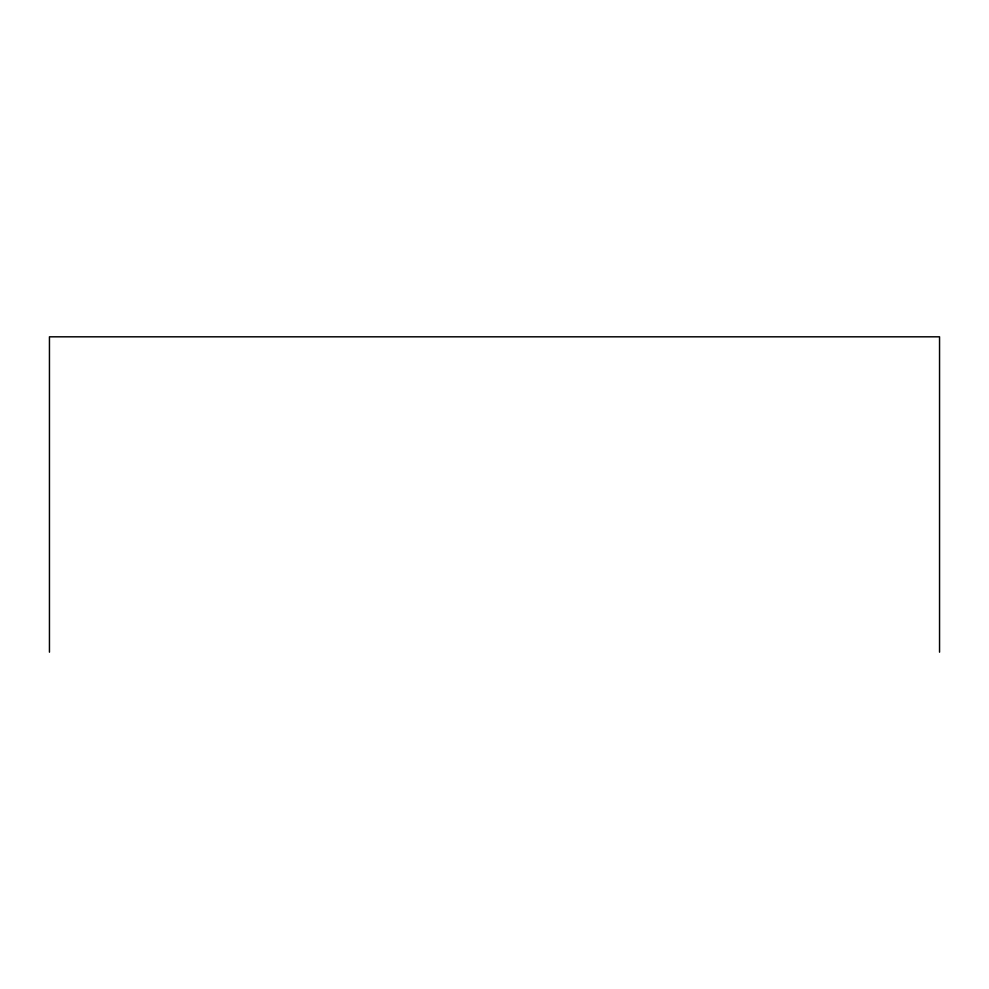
<?xml version="1.0" encoding="UTF-8"?>
<svg xmlns="http://www.w3.org/2000/svg" width="989" height="989" viewBox="0 0 989 989"><rect width="100%" height="100%" fill="white"/><g stroke="black" fill="none" stroke-linecap="round" stroke-linejoin="round"><path stroke-width="1.48" d="M939.55 652.184L939.55 336.816L49.45 336.816L49.45 652.184"/></g></svg>
